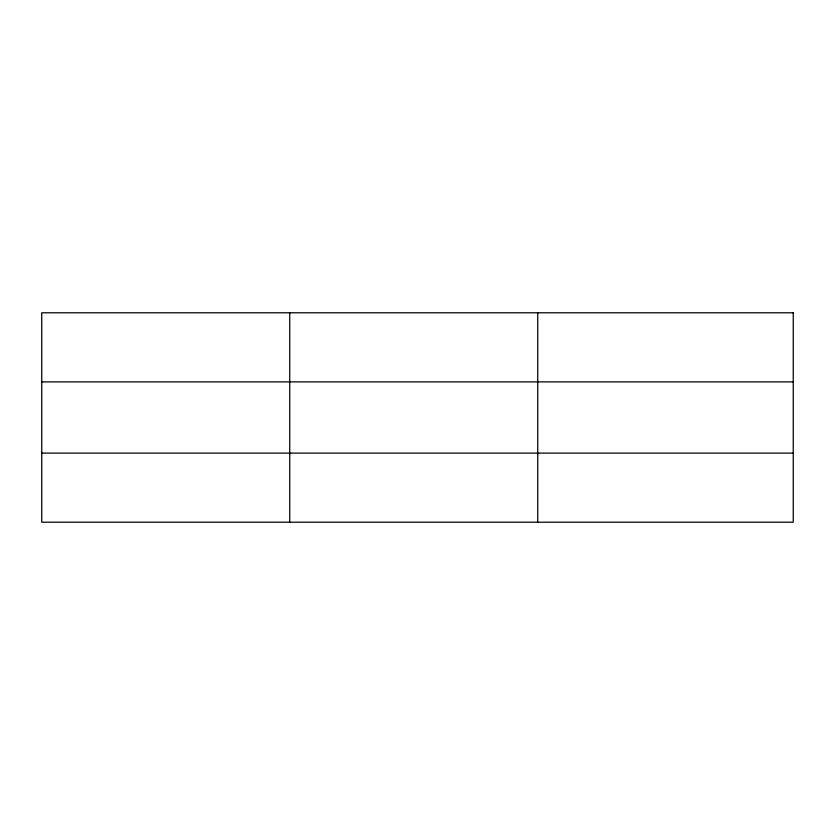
<?xml version="1.0" encoding="UTF-8"?>
<svg xmlns="http://www.w3.org/2000/svg" width="835" height="835" viewBox="0 0 835 835"><rect width="100%" height="100%" fill="white"/><g stroke="black" fill="none" stroke-linecap="round" stroke-linejoin="round"><path stroke-width="1.25" d="M289.745 312.791L289.745 522.209M537.74 312.791L537.74 522.209M41.75 381.898L793.25 381.898M41.75 453.102L793.25 453.102M793.25 312.791L793.25 522.209L41.75 522.209L41.75 312.791L793.25 312.791"/></g></svg>
